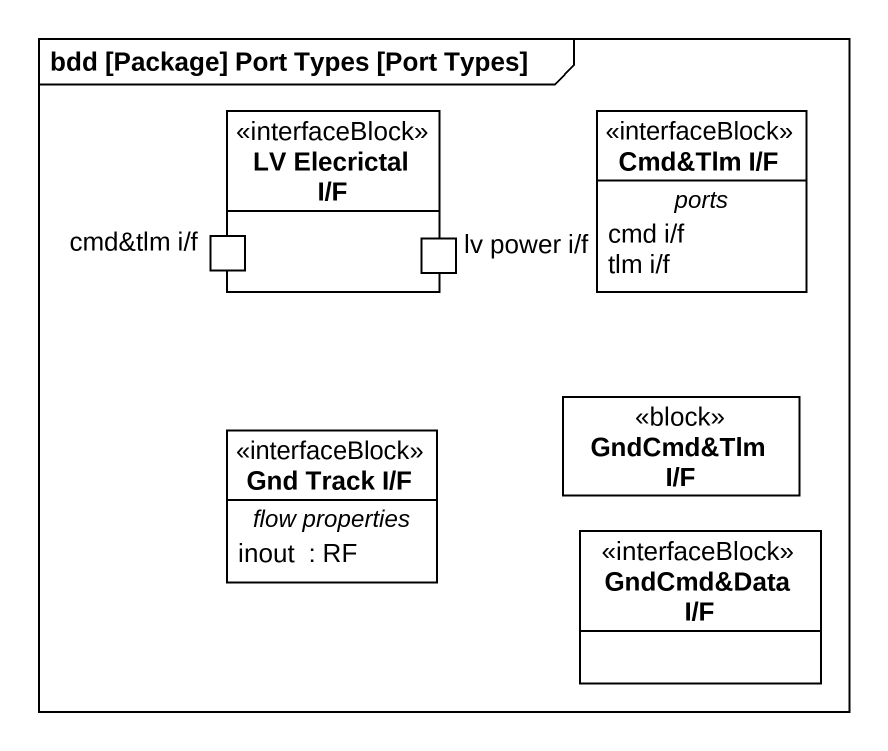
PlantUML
@startuml
mainframe bdd [Package] Port Types [Port Types]
allowmixing
hide circle
hide empty members
rectangle "LV Elecrictal I/F" as LV_Elecrictal_I_F <<interfaceBlock>> {
  port "cmd&tlm i/f" as cmd_tlm_i_f
  port "lv power i/f" as lv_power_i_f
}
class "Cmd&Tlm I/F" as Cmd_Tlm_I_F <<interfaceBlock>> {
  -- ports --
  cmd i/f
  tlm i/f
}
class "Gnd Track I/F" as Gnd_Track_I_F <<interfaceBlock>> {
  -- flow properties --
  inout  : RF
}
class "GndCmd&Tlm I/F" as GndCmd_Tlm_I_F <<block>>
class "GndCmd&Data I/F" as GndCmd_Data_I_F <<interfaceBlock>>
@enduml
